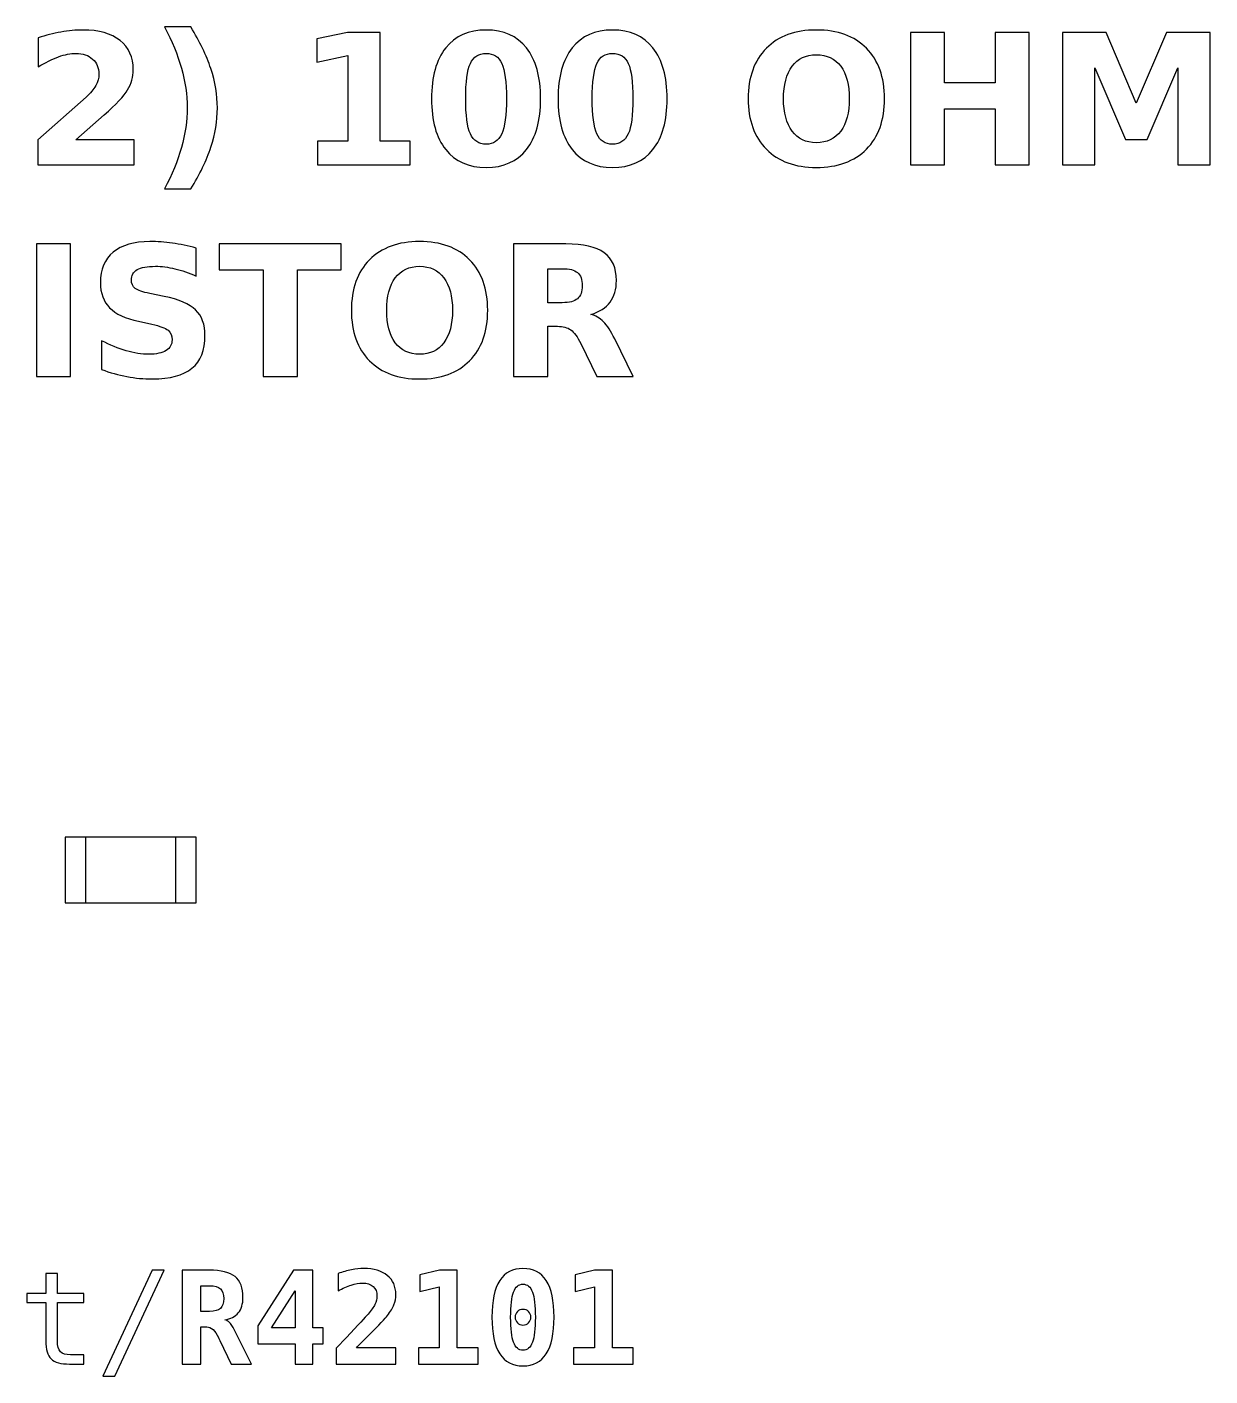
# Model space of a CAD drawing. Extents: x -113.4 to -96.6, y -152.4 to -142.
# Drawn here: x -105.81 to -96.62, y -152.43 to -141.95 of the extents above; entities that cross this region are included whole.
import ezdxf

# ---------------------------------------------------------------- set-up
doc = ezdxf.new("R2010")
doc.units = 0
doc.header["$MEASUREMENT"] = 0
doc.layers.add('LAYER_1', color=7, linetype='CONTINUOUS')

msp = doc.modelspace()

# ---------------------------------------------------------------- linework, layer by layer
at = {"layer": 'LAYER_1', "color": 7}
for points in [[(-105.508, -148.754), (-104.492, -148.754), (-104.492, -148.246), (-105.508, -148.246), (-105.508, -148.754)], [(-105.35, -148.754), (-104.65, -148.754), (-104.65, -148.246), (-105.35, -148.246), (-105.35, -148.754)]]:
    msp.add_lwpolyline(points, close=True, dxfattribs=at)
at = {"layer": 'LAYER_1'}
for points, knots in [([(-105.4266, -142.8296), (-105.4266, -142.8296), (-104.9738, -142.8296), (-104.9738, -142.8296), (-104.9738, -142.8296), (-104.9738, -142.8296), (-104.9738, -143.0246), (-104.9738, -143.0246), (-104.9738, -143.0246), (-104.9738, -143.0246), (-105.7215, -143.0246), (-105.7215, -143.0246), (-105.7215, -143.0246), (-105.7215, -143.0246), (-105.7215, -142.8296), (-105.7215, -142.8296), (-105.7215, -142.8296), (-105.7215, -142.8296), (-105.3459, -142.4983), (-105.3459, -142.4983), (-105.3459, -142.4983), (-105.3123, -142.4679), (-105.2876, -142.4383), (-105.2716, -142.4094), (-105.2716, -142.4094), (-105.2554, -142.3804), (-105.2474, -142.3503), (-105.2474, -142.319), (-105.2474, -142.319), (-105.2474, -142.2708), (-105.2636, -142.232), (-105.296, -142.2026), (-105.296, -142.2026), (-105.3283, -142.1732), (-105.3713, -142.1587), (-105.4252, -142.1587), (-105.4252, -142.1587), (-105.4665, -142.1587), (-105.5117, -142.1676), (-105.5609, -142.1852), (-105.5609, -142.1852), (-105.61, -142.2029), (-105.6627, -142.2292), (-105.7187, -142.264), (-105.7187, -142.264), (-105.7187, -142.264), (-105.7187, -142.038), (-105.7187, -142.038), (-105.7187, -142.038), (-105.6589, -142.0183), (-105.5999, -142.0032), (-105.5416, -141.9929), (-105.5416, -141.9929), (-105.4832, -141.9825), (-105.4261, -141.9773), (-105.3699, -141.9773), (-105.3699, -141.9773), (-105.2469, -141.9773), (-105.1512, -142.0044), (-105.083, -142.0587), (-105.083, -142.0587), (-105.0148, -142.1128), (-104.9807, -142.1883), (-104.9807, -142.2854), (-104.9807, -142.2854), (-104.9807, -142.3414), (-104.9952, -142.3936), (-105.0242, -142.4421), (-105.0242, -142.4421), (-105.0531, -142.4905), (-105.114, -142.5554), (-105.2067, -142.6368), (-105.2067, -142.6368), (-105.2067, -142.6368), (-105.4266, -142.8296), (-105.4266, -142.8296)], [0, 0, 0, 0, 0.0526316, 0.0526316, 0.0526316, 0.0526316, 0.1052632, 0.1052632, 0.1052632, 0.1052632, 0.1578947, 0.1578947, 0.1578947, 0.1578947, 0.2105263, 0.2105263, 0.2105263, 0.2105263, 0.2631579, 0.2631579, 0.2631579, 0.2631579, 0.3157895, 0.3157895, 0.3157895, 0.3157895, 0.3684211, 0.3684211, 0.3684211, 0.3684211, 0.4210526, 0.4210526, 0.4210526, 0.4210526, 0.4736842, 0.4736842, 0.4736842, 0.4736842, 0.5263158, 0.5263158, 0.5263158, 0.5263158, 0.5789474, 0.5789474, 0.5789474, 0.5789474, 0.6315789, 0.6315789, 0.6315789, 0.6315789, 0.6842105, 0.6842105, 0.6842105, 0.6842105, 0.7368421, 0.7368421, 0.7368421, 0.7368421, 0.7894737, 0.7894737, 0.7894737, 0.7894737, 0.8421053, 0.8421053, 0.8421053, 0.8421053, 0.8947368, 0.8947368, 0.8947368, 0.8947368, 0.9473684, 0.9473684, 0.9473684, 0.9473684, 1, 1, 1, 1]), ([(-104.7384, -143.2106), (-104.6796, -143.1013), (-104.6354, -142.9945), (-104.606, -142.8903), (-104.606, -142.8903), (-104.5766, -142.7859), (-104.562, -142.6831), (-104.562, -142.5815), (-104.562, -142.5815), (-104.562, -142.4799), (-104.5766, -142.3771), (-104.606, -142.2732), (-104.606, -142.2732), (-104.6354, -142.1692), (-104.6796, -142.0627), (-104.7384, -141.9538), (-104.7384, -141.9538), (-104.7384, -141.9538), (-104.5338, -141.9538), (-104.5338, -141.9538), (-104.5338, -141.9538), (-104.464, -142.0665), (-104.4122, -142.1742), (-104.3783, -142.2774), (-104.3783, -142.2774), (-104.3447, -142.3804), (-104.3278, -142.4823), (-104.3278, -142.5829), (-104.3278, -142.5829), (-104.3278, -142.6836), (-104.3445, -142.7849), (-104.3781, -142.887), (-104.3781, -142.887), (-104.4115, -142.9893), (-104.4635, -143.0973), (-104.5338, -143.2106), (-104.5338, -143.2106), (-104.5338, -143.2106), (-104.7384, -143.2106), (-104.7384, -143.2106)], [0, 0, 0, 0, 0.1, 0.1, 0.1, 0.1, 0.2, 0.2, 0.2, 0.2, 0.3, 0.3, 0.3, 0.3, 0.4, 0.4, 0.4, 0.4, 0.5, 0.5, 0.5, 0.5, 0.6, 0.6, 0.6, 0.6, 0.7, 0.7, 0.7, 0.7, 0.8, 0.8, 0.8, 0.8, 0.9, 0.9, 0.9, 0.9, 1, 1, 1, 1]), ([(-103.5498, -142.8414), (-103.5498, -142.8414), (-103.3155, -142.8414), (-103.3155, -142.8414), (-103.3155, -142.8414), (-103.3155, -142.8414), (-103.3155, -142.1765), (-103.3155, -142.1765), (-103.3155, -142.1765), (-103.3155, -142.1765), (-103.5559, -142.2262), (-103.5559, -142.2262), (-103.5559, -142.2262), (-103.5559, -142.2262), (-103.5559, -142.0455), (-103.5559, -142.0455), (-103.5559, -142.0455), (-103.5559, -142.0455), (-103.3169, -141.9959), (-103.3169, -141.9959), (-103.3169, -141.9959), (-103.3169, -141.9959), (-103.0648, -141.9959), (-103.0648, -141.9959), (-103.0648, -141.9959), (-103.0648, -141.9959), (-103.0648, -142.8414), (-103.0648, -142.8414), (-103.0648, -142.8414), (-103.0648, -142.8414), (-102.8306, -142.8414), (-102.8306, -142.8414), (-102.8306, -142.8414), (-102.8306, -142.8414), (-102.8306, -143.0246), (-102.8306, -143.0246), (-102.8306, -143.0246), (-102.8306, -143.0246), (-103.5498, -143.0246), (-103.5498, -143.0246), (-103.5498, -143.0246), (-103.5498, -143.0246), (-103.5498, -142.8414), (-103.5498, -142.8414)], [0, 0, 0, 0, 0.0909091, 0.0909091, 0.0909091, 0.0909091, 0.1818182, 0.1818182, 0.1818182, 0.1818182, 0.2727273, 0.2727273, 0.2727273, 0.2727273, 0.3636364, 0.3636364, 0.3636364, 0.3636364, 0.4545455, 0.4545455, 0.4545455, 0.4545455, 0.5454545, 0.5454545, 0.5454545, 0.5454545, 0.6363636, 0.6363636, 0.6363636, 0.6363636, 0.7272727, 0.7272727, 0.7272727, 0.7272727, 0.8181818, 0.8181818, 0.8181818, 0.8181818, 0.9090909, 0.9090909, 0.9090909, 0.9090909, 1, 1, 1, 1]), ([(-101.8188, -142.5112), (-101.8188, -142.6817), (-101.8555, -142.8132), (-101.9291, -142.9058), (-101.9291, -142.9058), (-102.0025, -142.9983), (-102.1069, -143.0446), (-102.2419, -143.0446), (-102.2419, -143.0446), (-102.3774, -143.0446), (-102.482, -142.9983), (-102.5554, -142.9058), (-102.5554, -142.9058), (-102.629, -142.8132), (-102.6657, -142.6817), (-102.6657, -142.5112), (-102.6657, -142.5112), (-102.6657, -142.3405), (-102.629, -142.2087), (-102.5554, -142.1161), (-102.5554, -142.1161), (-102.482, -142.0237), (-102.3774, -141.9773), (-102.2419, -141.9773), (-102.2419, -141.9773), (-102.1069, -141.9773), (-102.0025, -142.0237), (-101.9291, -142.1161), (-101.9291, -142.1161), (-101.8555, -142.2087), (-101.8188, -142.3405), (-101.8188, -142.5112)], [0, 0, 0, 0, 0.125, 0.125, 0.125, 0.125, 0.25, 0.25, 0.25, 0.25, 0.375, 0.375, 0.375, 0.375, 0.5, 0.5, 0.5, 0.5, 0.625, 0.625, 0.625, 0.625, 0.75, 0.75, 0.75, 0.75, 0.875, 0.875, 0.875, 0.875, 1, 1, 1, 1]), ([(-100.8369, -142.5112), (-100.8369, -142.6817), (-100.8736, -142.8132), (-100.9472, -142.9058), (-100.9472, -142.9058), (-101.0206, -142.9983), (-101.125, -143.0446), (-101.26, -143.0446), (-101.26, -143.0446), (-101.3955, -143.0446), (-101.5001, -142.9983), (-101.5735, -142.9058), (-101.5735, -142.9058), (-101.6471, -142.8132), (-101.6838, -142.6817), (-101.6838, -142.5112), (-101.6838, -142.5112), (-101.6838, -142.3405), (-101.6471, -142.2087), (-101.5735, -142.1161), (-101.5735, -142.1161), (-101.5001, -142.0237), (-101.3955, -141.9773), (-101.26, -141.9773), (-101.26, -141.9773), (-101.125, -141.9773), (-101.0206, -142.0237), (-100.9472, -142.1161), (-100.9472, -142.1161), (-100.8736, -142.2087), (-100.8369, -142.3405), (-100.8369, -142.5112)], [0, 0, 0, 0, 0.125, 0.125, 0.125, 0.125, 0.25, 0.25, 0.25, 0.25, 0.375, 0.375, 0.375, 0.375, 0.5, 0.5, 0.5, 0.5, 0.625, 0.625, 0.625, 0.625, 0.75, 0.75, 0.75, 0.75, 0.875, 0.875, 0.875, 0.875, 1, 1, 1, 1]), ([(-99.6786, -141.9773), (-99.5133, -141.9773), (-99.3837, -142.0246), (-99.2901, -142.1194), (-99.2901, -142.1194), (-99.1963, -142.2139), (-99.1495, -142.3444), (-99.1495, -142.5112), (-99.1495, -142.5112), (-99.1495, -142.6775), (-99.1963, -142.808), (-99.2901, -142.9025), (-99.2901, -142.9025), (-99.3837, -142.9973), (-99.5133, -143.0446), (-99.6786, -143.0446), (-99.6786, -143.0446), (-99.8435, -143.0446), (-99.9728, -142.9973), (-100.0669, -142.9025), (-100.0669, -142.9025), (-100.1607, -142.808), (-100.2078, -142.6775), (-100.2078, -142.5112), (-100.2078, -142.5112), (-100.2078, -142.3444), (-100.1607, -142.2139), (-100.0669, -142.1194), (-100.0669, -142.1194), (-99.9728, -142.0246), (-99.8435, -141.9773), (-99.6786, -141.9773)], [0, 0, 0, 0, 0.125, 0.125, 0.125, 0.125, 0.25, 0.25, 0.25, 0.25, 0.375, 0.375, 0.375, 0.375, 0.5, 0.5, 0.5, 0.5, 0.625, 0.625, 0.625, 0.625, 0.75, 0.75, 0.75, 0.75, 0.875, 0.875, 0.875, 0.875, 1, 1, 1, 1]), ([(-98.9488, -141.9959), (-98.9488, -141.9959), (-98.6835, -141.9959), (-98.6835, -141.9959), (-98.6835, -141.9959), (-98.6835, -141.9959), (-98.6835, -142.388), (-98.6835, -142.388), (-98.6835, -142.388), (-98.6835, -142.388), (-98.2922, -142.388), (-98.2922, -142.388), (-98.2922, -142.388), (-98.2922, -142.388), (-98.2922, -141.9959), (-98.2922, -141.9959), (-98.2922, -141.9959), (-98.2922, -141.9959), (-98.0269, -141.9959), (-98.0269, -141.9959), (-98.0269, -141.9959), (-98.0269, -141.9959), (-98.0269, -143.0246), (-98.0269, -143.0246), (-98.0269, -143.0246), (-98.0269, -143.0246), (-98.2922, -143.0246), (-98.2922, -143.0246), (-98.2922, -143.0246), (-98.2922, -143.0246), (-98.2922, -142.5886), (-98.2922, -142.5886), (-98.2922, -142.5886), (-98.2922, -142.5886), (-98.6835, -142.5886), (-98.6835, -142.5886), (-98.6835, -142.5886), (-98.6835, -142.5886), (-98.6835, -143.0246), (-98.6835, -143.0246), (-98.6835, -143.0246), (-98.6835, -143.0246), (-98.9488, -143.0246), (-98.9488, -143.0246), (-98.9488, -143.0246), (-98.9488, -143.0246), (-98.9488, -141.9959), (-98.9488, -141.9959)], [0, 0, 0, 0, 0.0833333, 0.0833333, 0.0833333, 0.0833333, 0.1666667, 0.1666667, 0.1666667, 0.1666667, 0.25, 0.25, 0.25, 0.25, 0.3333333, 0.3333333, 0.3333333, 0.3333333, 0.4166667, 0.4166667, 0.4166667, 0.4166667, 0.5, 0.5, 0.5, 0.5, 0.5833333, 0.5833333, 0.5833333, 0.5833333, 0.6666667, 0.6666667, 0.6666667, 0.6666667, 0.75, 0.75, 0.75, 0.75, 0.8333333, 0.8333333, 0.8333333, 0.8333333, 0.9166667, 0.9166667, 0.9166667, 0.9166667, 1, 1, 1, 1]), ([(-97.7679, -141.9959), (-97.7679, -141.9959), (-97.4304, -141.9959), (-97.4304, -141.9959), (-97.4304, -141.9959), (-97.4304, -141.9959), (-97.1959, -142.5465), (-97.1959, -142.5465), (-97.1959, -142.5465), (-97.1959, -142.5465), (-96.9603, -141.9959), (-96.9603, -141.9959), (-96.9603, -141.9959), (-96.9603, -141.9959), (-96.6235, -141.9959), (-96.6235, -141.9959), (-96.6235, -141.9959), (-96.6235, -141.9959), (-96.6235, -143.0246), (-96.6235, -143.0246), (-96.6235, -143.0246), (-96.6235, -143.0246), (-96.8742, -143.0246), (-96.8742, -143.0246), (-96.8742, -143.0246), (-96.8742, -143.0246), (-96.8742, -142.2722), (-96.8742, -142.2722), (-96.8742, -142.2722), (-96.8742, -142.2722), (-97.1113, -142.8268), (-97.1113, -142.8268), (-97.1113, -142.8268), (-97.1113, -142.8268), (-97.2794, -142.8268), (-97.2794, -142.8268), (-97.2794, -142.8268), (-97.2794, -142.8268), (-97.5165, -142.2722), (-97.5165, -142.2722), (-97.5165, -142.2722), (-97.5165, -142.2722), (-97.5165, -143.0246), (-97.5165, -143.0246), (-97.5165, -143.0246), (-97.5165, -143.0246), (-97.7679, -143.0246), (-97.7679, -143.0246), (-97.7679, -143.0246), (-97.7679, -143.0246), (-97.7679, -141.9959), (-97.7679, -141.9959)], [0, 0, 0, 0, 0.0769231, 0.0769231, 0.0769231, 0.0769231, 0.1538462, 0.1538462, 0.1538462, 0.1538462, 0.2307692, 0.2307692, 0.2307692, 0.2307692, 0.3076923, 0.3076923, 0.3076923, 0.3076923, 0.3846154, 0.3846154, 0.3846154, 0.3846154, 0.4615385, 0.4615385, 0.4615385, 0.4615385, 0.5384615, 0.5384615, 0.5384615, 0.5384615, 0.6153846, 0.6153846, 0.6153846, 0.6153846, 0.6923077, 0.6923077, 0.6923077, 0.6923077, 0.7692308, 0.7692308, 0.7692308, 0.7692308, 0.8461538, 0.8461538, 0.8461538, 0.8461538, 0.9230769, 0.9230769, 0.9230769, 0.9230769, 1, 1, 1, 1]), ([(-102.0841, -142.5093), (-102.0841, -142.3807), (-102.0961, -142.2901), (-102.1203, -142.2374), (-102.1203, -142.2374), (-102.1443, -142.185), (-102.185, -142.1587), (-102.2419, -142.1587), (-102.2419, -142.1587), (-102.2988, -142.1587), (-102.3395, -142.185), (-102.364, -142.2374), (-102.364, -142.2374), (-102.3882, -142.2901), (-102.4004, -142.3807), (-102.4004, -142.5093), (-102.4004, -142.5093), (-102.4004, -142.6391), (-102.3882, -142.7309), (-102.364, -142.784), (-102.364, -142.784), (-102.3395, -142.8374), (-102.2988, -142.864), (-102.2419, -142.864), (-102.2419, -142.864), (-102.1855, -142.864), (-102.145, -142.8374), (-102.1205, -142.784), (-102.1205, -142.784), (-102.0963, -142.7309), (-102.0841, -142.6391), (-102.0841, -142.5093)], [0, 0, 0, 0, 0.125, 0.125, 0.125, 0.125, 0.25, 0.25, 0.25, 0.25, 0.375, 0.375, 0.375, 0.375, 0.5, 0.5, 0.5, 0.5, 0.625, 0.625, 0.625, 0.625, 0.75, 0.75, 0.75, 0.75, 0.875, 0.875, 0.875, 0.875, 1, 1, 1, 1]), ([(-101.1022, -142.5093), (-101.1022, -142.3807), (-101.1142, -142.2901), (-101.1384, -142.2374), (-101.1384, -142.2374), (-101.1624, -142.185), (-101.2031, -142.1587), (-101.26, -142.1587), (-101.26, -142.1587), (-101.3169, -142.1587), (-101.3576, -142.185), (-101.3821, -142.2374), (-101.3821, -142.2374), (-101.4063, -142.2901), (-101.4185, -142.3807), (-101.4185, -142.5093), (-101.4185, -142.5093), (-101.4185, -142.6391), (-101.4063, -142.7309), (-101.3821, -142.784), (-101.3821, -142.784), (-101.3576, -142.8374), (-101.3169, -142.864), (-101.26, -142.864), (-101.26, -142.864), (-101.2036, -142.864), (-101.1631, -142.8374), (-101.1386, -142.784), (-101.1386, -142.784), (-101.1144, -142.7309), (-101.1022, -142.6391), (-101.1022, -142.5093)], [0, 0, 0, 0, 0.125, 0.125, 0.125, 0.125, 0.25, 0.25, 0.25, 0.25, 0.375, 0.375, 0.375, 0.375, 0.5, 0.5, 0.5, 0.5, 0.625, 0.625, 0.625, 0.625, 0.75, 0.75, 0.75, 0.75, 0.875, 0.875, 0.875, 0.875, 1, 1, 1, 1]), ([(-99.6786, -142.1695), (-99.7595, -142.1695), (-99.8221, -142.1993), (-99.8668, -142.2591), (-99.8668, -142.2591), (-99.9112, -142.3188), (-99.9336, -142.4028), (-99.9336, -142.5112), (-99.9336, -142.5112), (-99.9336, -142.6194), (-99.9112, -142.7031), (-99.8668, -142.7628), (-99.8668, -142.7628), (-99.8221, -142.8226), (-99.7595, -142.8524), (-99.6786, -142.8524), (-99.6786, -142.8524), (-99.5972, -142.8524), (-99.5345, -142.8226), (-99.4898, -142.7628), (-99.4898, -142.7628), (-99.4453, -142.7031), (-99.423, -142.6194), (-99.423, -142.5112), (-99.423, -142.5112), (-99.423, -142.4028), (-99.4453, -142.3188), (-99.4898, -142.2591), (-99.4898, -142.2591), (-99.5345, -142.1993), (-99.5972, -142.1695), (-99.6786, -142.1695)], [0, 0, 0, 0, 0.125, 0.125, 0.125, 0.125, 0.25, 0.25, 0.25, 0.25, 0.375, 0.375, 0.375, 0.375, 0.5, 0.5, 0.5, 0.5, 0.625, 0.625, 0.625, 0.625, 0.75, 0.75, 0.75, 0.75, 0.875, 0.875, 0.875, 0.875, 1, 1, 1, 1]), ([(-105.732, -143.6384), (-105.732, -143.6384), (-105.4667, -143.6384), (-105.4667, -143.6384), (-105.4667, -143.6384), (-105.4667, -143.6384), (-105.4667, -144.6671), (-105.4667, -144.6671), (-105.4667, -144.6671), (-105.4667, -144.6671), (-105.732, -144.6671), (-105.732, -144.6671), (-105.732, -144.6671), (-105.732, -144.6671), (-105.732, -143.6384), (-105.732, -143.6384)], [0, 0, 0, 0, 0.25, 0.25, 0.25, 0.25, 0.5, 0.5, 0.5, 0.5, 0.75, 0.75, 0.75, 0.75, 1, 1, 1, 1]), ([(-104.4912, -143.6709), (-104.4912, -143.6709), (-104.4912, -143.8884), (-104.4912, -143.8884), (-104.4912, -143.8884), (-104.5477, -143.8632), (-104.6029, -143.8442), (-104.6565, -143.8313), (-104.6565, -143.8313), (-104.7104, -143.8183), (-104.7612, -143.812), (-104.8089, -143.812), (-104.8089, -143.812), (-104.8722, -143.812), (-104.9192, -143.8207), (-104.9496, -143.8381), (-104.9496, -143.8381), (-104.9799, -143.8557), (-104.995, -143.8828), (-104.995, -143.9195), (-104.995, -143.9195), (-104.995, -143.947), (-104.9849, -143.9686), (-104.9644, -143.9839), (-104.9644, -143.9839), (-104.9439, -143.9992), (-104.9068, -144.0126), (-104.8529, -144.0236), (-104.8529, -144.0236), (-104.8529, -144.0236), (-104.74, -144.0462), (-104.74, -144.0462), (-104.74, -144.0462), (-104.6255, -144.0693), (-104.5444, -144.1041), (-104.4962, -144.1511), (-104.4962, -144.1511), (-104.4479, -144.1979), (-104.4237, -144.2645), (-104.4237, -144.3508), (-104.4237, -144.3508), (-104.4237, -144.4644), (-104.4573, -144.5488), (-104.5246, -144.6041), (-104.5246, -144.6041), (-104.5919, -144.6593), (-104.6946, -144.6871), (-104.8329, -144.6871), (-104.8329, -144.6871), (-104.8983, -144.6871), (-104.9637, -144.681), (-105.0293, -144.6685), (-105.0293, -144.6685), (-105.0949, -144.656), (-105.1608, -144.6377), (-105.2264, -144.6135), (-105.2264, -144.6135), (-105.2264, -144.6135), (-105.2264, -144.3896), (-105.2264, -144.3896), (-105.2264, -144.3896), (-105.1608, -144.4244), (-105.0973, -144.4507), (-105.0359, -144.4684), (-105.0359, -144.4684), (-104.9745, -144.486), (-104.9155, -144.4949), (-104.8586, -144.4949), (-104.8586, -144.4949), (-104.8007, -144.4949), (-104.7563, -144.4853), (-104.7255, -144.466), (-104.7255, -144.466), (-104.6946, -144.4467), (-104.6794, -144.4192), (-104.6794, -144.3832), (-104.6794, -144.3832), (-104.6794, -144.3512), (-104.6897, -144.3263), (-104.7106, -144.3089), (-104.7106, -144.3089), (-104.7316, -144.2915), (-104.7732, -144.2758), (-104.8358, -144.2621), (-104.8358, -144.2621), (-104.8358, -144.2621), (-104.9385, -144.2393), (-104.9385, -144.2393), (-104.9385, -144.2393), (-105.0413, -144.2172), (-105.1166, -144.1822), (-105.1641, -144.1339), (-105.1641, -144.1339), (-105.2116, -144.0857), (-105.2353, -144.0206), (-105.2353, -143.939), (-105.2353, -143.939), (-105.2353, -143.8364), (-105.2022, -143.7576), (-105.1361, -143.7026), (-105.1361, -143.7026), (-105.07, -143.6473), (-104.975, -143.6198), (-104.8508, -143.6198), (-104.8508, -143.6198), (-104.7944, -143.6198), (-104.7363, -143.6241), (-104.6765, -143.6325), (-104.6765, -143.6325), (-104.6168, -143.641), (-104.555, -143.6537), (-104.4912, -143.6709)], [0, 0, 0, 0, 0.0357143, 0.0357143, 0.0357143, 0.0357143, 0.0714286, 0.0714286, 0.0714286, 0.0714286, 0.1071429, 0.1071429, 0.1071429, 0.1071429, 0.1428571, 0.1428571, 0.1428571, 0.1428571, 0.1785714, 0.1785714, 0.1785714, 0.1785714, 0.2142857, 0.2142857, 0.2142857, 0.2142857, 0.25, 0.25, 0.25, 0.25, 0.2857143, 0.2857143, 0.2857143, 0.2857143, 0.3214286, 0.3214286, 0.3214286, 0.3214286, 0.3571429, 0.3571429, 0.3571429, 0.3571429, 0.3928571, 0.3928571, 0.3928571, 0.3928571, 0.4285714, 0.4285714, 0.4285714, 0.4285714, 0.4642857, 0.4642857, 0.4642857, 0.4642857, 0.5, 0.5, 0.5, 0.5, 0.5357143, 0.5357143, 0.5357143, 0.5357143, 0.5714286, 0.5714286, 0.5714286, 0.5714286, 0.6071429, 0.6071429, 0.6071429, 0.6071429, 0.6428571, 0.6428571, 0.6428571, 0.6428571, 0.6785714, 0.6785714, 0.6785714, 0.6785714, 0.7142857, 0.7142857, 0.7142857, 0.7142857, 0.75, 0.75, 0.75, 0.75, 0.7857143, 0.7857143, 0.7857143, 0.7857143, 0.8214286, 0.8214286, 0.8214286, 0.8214286, 0.8571429, 0.8571429, 0.8571429, 0.8571429, 0.8928571, 0.8928571, 0.8928571, 0.8928571, 0.9285714, 0.9285714, 0.9285714, 0.9285714, 0.9642857, 0.9642857, 0.9642857, 0.9642857, 1, 1, 1, 1]), ([(-104.3137, -143.6384), (-104.3137, -143.6384), (-103.3657, -143.6384), (-103.3657, -143.6384), (-103.3657, -143.6384), (-103.3657, -143.6384), (-103.3657, -143.839), (-103.3657, -143.839), (-103.3657, -143.839), (-103.3657, -143.839), (-103.7067, -143.839), (-103.7067, -143.839), (-103.7067, -143.839), (-103.7067, -143.839), (-103.7067, -144.6671), (-103.7067, -144.6671), (-103.7067, -144.6671), (-103.7067, -144.6671), (-103.972, -144.6671), (-103.972, -144.6671), (-103.972, -144.6671), (-103.972, -144.6671), (-103.972, -143.839), (-103.972, -143.839), (-103.972, -143.839), (-103.972, -143.839), (-104.3137, -143.839), (-104.3137, -143.839), (-104.3137, -143.839), (-104.3137, -143.839), (-104.3137, -143.6384), (-104.3137, -143.6384)], [0, 0, 0, 0, 0.125, 0.125, 0.125, 0.125, 0.25, 0.25, 0.25, 0.25, 0.375, 0.375, 0.375, 0.375, 0.5, 0.5, 0.5, 0.5, 0.625, 0.625, 0.625, 0.625, 0.75, 0.75, 0.75, 0.75, 0.875, 0.875, 0.875, 0.875, 1, 1, 1, 1]), ([(-102.7584, -143.6198), (-102.5931, -143.6198), (-102.4635, -143.6671), (-102.3699, -143.7619), (-102.3699, -143.7619), (-102.2761, -143.8564), (-102.2293, -143.9869), (-102.2293, -144.1537), (-102.2293, -144.1537), (-102.2293, -144.32), (-102.2761, -144.4505), (-102.3699, -144.545), (-102.3699, -144.545), (-102.4635, -144.6398), (-102.5931, -144.6871), (-102.7584, -144.6871), (-102.7584, -144.6871), (-102.9233, -144.6871), (-103.0526, -144.6398), (-103.1467, -144.545), (-103.1467, -144.545), (-103.2405, -144.4505), (-103.2876, -144.32), (-103.2876, -144.1537), (-103.2876, -144.1537), (-103.2876, -143.9869), (-103.2405, -143.8564), (-103.1467, -143.7619), (-103.1467, -143.7619), (-103.0526, -143.6671), (-102.9233, -143.6198), (-102.7584, -143.6198)], [0, 0, 0, 0, 0.125, 0.125, 0.125, 0.125, 0.25, 0.25, 0.25, 0.25, 0.375, 0.375, 0.375, 0.375, 0.5, 0.5, 0.5, 0.5, 0.625, 0.625, 0.625, 0.625, 0.75, 0.75, 0.75, 0.75, 0.875, 0.875, 0.875, 0.875, 1, 1, 1, 1]), ([(-101.7633, -144.2779), (-101.7633, -144.2779), (-101.7633, -144.6671), (-101.7633, -144.6671), (-101.7633, -144.6671), (-101.7633, -144.6671), (-102.0286, -144.6671), (-102.0286, -144.6671), (-102.0286, -144.6671), (-102.0286, -144.6671), (-102.0286, -143.6384), (-102.0286, -143.6384), (-102.0286, -143.6384), (-102.0286, -143.6384), (-101.6234, -143.6384), (-101.6234, -143.6384), (-101.6234, -143.6384), (-101.4879, -143.6384), (-101.3884, -143.6612), (-101.3254, -143.7066), (-101.3254, -143.7066), (-101.2622, -143.752), (-101.2306, -143.824), (-101.2306, -143.9223), (-101.2306, -143.9223), (-101.2306, -143.9902), (-101.2471, -144.0462), (-101.2798, -144.0897), (-101.2798, -144.0897), (-101.3127, -144.1335), (-101.3623, -144.1657), (-101.4284, -144.1862), (-101.4284, -144.1862), (-101.3922, -144.1946), (-101.3595, -144.2132), (-101.3308, -144.2424), (-101.3308, -144.2424), (-101.3021, -144.2715), (-101.2732, -144.3157), (-101.2438, -144.375), (-101.2438, -144.375), (-101.2438, -144.375), (-101.0996, -144.6671), (-101.0996, -144.6671), (-101.0996, -144.6671), (-101.0996, -144.6671), (-101.3823, -144.6671), (-101.3823, -144.6671), (-101.3823, -144.6671), (-101.3823, -144.6671), (-101.5077, -144.4115), (-101.5077, -144.4115), (-101.5077, -144.4115), (-101.5328, -144.3602), (-101.5585, -144.3249), (-101.5846, -144.3061), (-101.5846, -144.3061), (-101.6105, -144.2873), (-101.645, -144.2779), (-101.6883, -144.2779), (-101.6883, -144.2779), (-101.6883, -144.2779), (-101.7633, -144.2779), (-101.7633, -144.2779)], [0, 0, 0, 0, 0.0625, 0.0625, 0.0625, 0.0625, 0.125, 0.125, 0.125, 0.125, 0.1875, 0.1875, 0.1875, 0.1875, 0.25, 0.25, 0.25, 0.25, 0.3125, 0.3125, 0.3125, 0.3125, 0.375, 0.375, 0.375, 0.375, 0.4375, 0.4375, 0.4375, 0.4375, 0.5, 0.5, 0.5, 0.5, 0.5625, 0.5625, 0.5625, 0.5625, 0.625, 0.625, 0.625, 0.625, 0.6875, 0.6875, 0.6875, 0.6875, 0.75, 0.75, 0.75, 0.75, 0.8125, 0.8125, 0.8125, 0.8125, 0.875, 0.875, 0.875, 0.875, 0.9375, 0.9375, 0.9375, 0.9375, 1, 1, 1, 1]), ([(-102.7584, -143.812), (-102.8393, -143.812), (-102.9019, -143.8418), (-102.9466, -143.9016), (-102.9466, -143.9016), (-102.991, -143.9613), (-103.0134, -144.0453), (-103.0134, -144.1537), (-103.0134, -144.1537), (-103.0134, -144.2619), (-102.991, -144.3456), (-102.9466, -144.4053), (-102.9466, -144.4053), (-102.9019, -144.4651), (-102.8393, -144.4949), (-102.7584, -144.4949), (-102.7584, -144.4949), (-102.677, -144.4949), (-102.6143, -144.4651), (-102.5696, -144.4053), (-102.5696, -144.4053), (-102.5251, -144.3456), (-102.5028, -144.2619), (-102.5028, -144.1537), (-102.5028, -144.1537), (-102.5028, -144.0453), (-102.5251, -143.9613), (-102.5696, -143.9016), (-102.5696, -143.9016), (-102.6143, -143.8418), (-102.677, -143.812), (-102.7584, -143.812)], [0, 0, 0, 0, 0.125, 0.125, 0.125, 0.125, 0.25, 0.25, 0.25, 0.25, 0.375, 0.375, 0.375, 0.375, 0.5, 0.5, 0.5, 0.5, 0.625, 0.625, 0.625, 0.625, 0.75, 0.75, 0.75, 0.75, 0.875, 0.875, 0.875, 0.875, 1, 1, 1, 1]), ([(-101.6516, -144.0947), (-101.5961, -144.0947), (-101.5561, -144.0843), (-101.5321, -144.0636), (-101.5321, -144.0636), (-101.5079, -144.0429), (-101.4959, -144.0088), (-101.4959, -143.9615), (-101.4959, -143.9615), (-101.4959, -143.9147), (-101.5079, -143.8811), (-101.5321, -143.8609), (-101.5321, -143.8609), (-101.5561, -143.8407), (-101.5961, -143.8306), (-101.6516, -143.8306), (-101.6516, -143.8306), (-101.6516, -143.8306), (-101.7633, -143.8306), (-101.7633, -143.8306), (-101.7633, -143.8306), (-101.7633, -143.8306), (-101.7633, -144.0947), (-101.7633, -144.0947), (-101.7633, -144.0947), (-101.7633, -144.0947), (-101.6516, -144.0947), (-101.6516, -144.0947)], [0, 0, 0, 0, 0.1428571, 0.1428571, 0.1428571, 0.1428571, 0.2857143, 0.2857143, 0.2857143, 0.2857143, 0.4285714, 0.4285714, 0.4285714, 0.4285714, 0.5714286, 0.5714286, 0.5714286, 0.5714286, 0.7142857, 0.7142857, 0.7142857, 0.7142857, 0.8571429, 0.8571429, 0.8571429, 0.8571429, 1, 1, 1, 1]), ([(-105.5693, -151.634), (-105.5693, -151.634), (-105.5693, -151.7893), (-105.5693, -151.7893), (-105.5693, -151.7893), (-105.5693, -151.7893), (-105.3651, -151.7893), (-105.3651, -151.7893), (-105.3651, -151.7893), (-105.3651, -151.7893), (-105.3651, -151.8592), (-105.3651, -151.8592), (-105.3651, -151.8592), (-105.3651, -151.8592), (-105.5693, -151.8592), (-105.5693, -151.8592), (-105.5693, -151.8592), (-105.5693, -151.8592), (-105.5693, -152.156), (-105.5693, -152.156), (-105.5693, -152.156), (-105.5693, -152.1964), (-105.5617, -152.2245), (-105.5463, -152.2404), (-105.5463, -152.2404), (-105.531, -152.2564), (-105.5043, -152.2644), (-105.4663, -152.2644), (-105.4663, -152.2644), (-105.4663, -152.2644), (-105.3651, -152.2644), (-105.3651, -152.2644), (-105.3651, -152.2644), (-105.3651, -152.2644), (-105.3651, -152.3362), (-105.3651, -152.3362), (-105.3651, -152.3362), (-105.3651, -152.3362), (-105.475, -152.3362), (-105.475, -152.3362), (-105.475, -152.3362), (-105.5425, -152.3362), (-105.59, -152.3227), (-105.6177, -152.2957), (-105.6177, -152.2957), (-105.6453, -152.2687), (-105.6592, -152.222), (-105.6592, -152.156), (-105.6592, -152.156), (-105.6592, -152.156), (-105.6592, -151.8592), (-105.6592, -151.8592), (-105.6592, -151.8592), (-105.6592, -151.8592), (-105.8052, -151.8592), (-105.8052, -151.8592), (-105.8052, -151.8592), (-105.8052, -151.8592), (-105.8052, -151.7893), (-105.8052, -151.7893), (-105.8052, -151.7893), (-105.8052, -151.7893), (-105.6592, -151.7893), (-105.6592, -151.7893), (-105.6592, -151.7893), (-105.6592, -151.7893), (-105.6592, -151.634), (-105.6592, -151.634), (-105.6592, -151.634), (-105.6592, -151.634), (-105.5693, -151.634), (-105.5693, -151.634)], [0, 0, 0, 0, 0.0555556, 0.0555556, 0.0555556, 0.0555556, 0.1111111, 0.1111111, 0.1111111, 0.1111111, 0.1666667, 0.1666667, 0.1666667, 0.1666667, 0.2222222, 0.2222222, 0.2222222, 0.2222222, 0.2777778, 0.2777778, 0.2777778, 0.2777778, 0.3333333, 0.3333333, 0.3333333, 0.3333333, 0.3888889, 0.3888889, 0.3888889, 0.3888889, 0.4444444, 0.4444444, 0.4444444, 0.4444444, 0.5, 0.5, 0.5, 0.5, 0.5555556, 0.5555556, 0.5555556, 0.5555556, 0.6111111, 0.6111111, 0.6111111, 0.6111111, 0.6666667, 0.6666667, 0.6666667, 0.6666667, 0.7222222, 0.7222222, 0.7222222, 0.7222222, 0.7777778, 0.7777778, 0.7777778, 0.7777778, 0.8333333, 0.8333333, 0.8333333, 0.8333333, 0.8888889, 0.8888889, 0.8888889, 0.8888889, 0.9444444, 0.9444444, 0.9444444, 0.9444444, 1, 1, 1, 1]), ([(-104.8329, -151.6071), (-104.8329, -151.6071), (-104.74, -151.6071), (-104.74, -151.6071), (-104.74, -151.6071), (-104.74, -151.6071), (-105.1239, -152.429), (-105.1239, -152.429), (-105.1239, -152.429), (-105.1239, -152.429), (-105.2173, -152.429), (-105.2173, -152.429), (-105.2173, -152.429), (-105.2173, -152.429), (-104.8329, -151.6071), (-104.8329, -151.6071)], [0, 0, 0, 0, 0.25, 0.25, 0.25, 0.25, 0.5, 0.5, 0.5, 0.5, 0.75, 0.75, 0.75, 0.75, 1, 1, 1, 1]), ([(-104.271, -151.992), (-104.2566, -151.9948), (-104.2441, -152.0017), (-104.2336, -152.0123), (-104.2336, -152.0123), (-104.223, -152.0228), (-104.2101, -152.0435), (-104.1948, -152.074), (-104.1948, -152.074), (-104.1948, -152.074), (-104.0628, -152.3362), (-104.0628, -152.3362), (-104.0628, -152.3362), (-104.0628, -152.3362), (-104.2211, -152.3362), (-104.2211, -152.3362), (-104.2211, -152.3362), (-104.2211, -152.3362), (-104.309, -152.1522), (-104.309, -152.1522), (-104.309, -152.1522), (-104.3116, -152.147), (-104.3151, -152.1398), (-104.3193, -152.1307), (-104.3193, -152.1307), (-104.345, -152.0757), (-104.3753, -152.0482), (-104.4101, -152.0482), (-104.4101, -152.0482), (-104.4101, -152.0482), (-104.456, -152.0482), (-104.456, -152.0482), (-104.456, -152.0482), (-104.456, -152.0482), (-104.456, -152.3362), (-104.456, -152.3362), (-104.456, -152.3362), (-104.456, -152.3362), (-104.6, -152.3362), (-104.6, -152.3362), (-104.6, -152.3362), (-104.6, -152.3362), (-104.6, -151.6071), (-104.6, -151.6071), (-104.6, -151.6071), (-104.6, -151.6071), (-104.392, -151.6071), (-104.392, -151.6071), (-104.392, -151.6071), (-104.2983, -151.6071), (-104.231, -151.6238), (-104.1901, -151.657), (-104.1901, -151.657), (-104.1493, -151.6901), (-104.1288, -151.7441), (-104.1288, -151.8191), (-104.1288, -151.8191), (-104.1288, -151.8692), (-104.1409, -151.9092), (-104.1655, -151.9388), (-104.1655, -151.9388), (-104.1898, -151.9683), (-104.225, -151.9862), (-104.271, -151.992)], [0, 0, 0, 0, 0.0625, 0.0625, 0.0625, 0.0625, 0.125, 0.125, 0.125, 0.125, 0.1875, 0.1875, 0.1875, 0.1875, 0.25, 0.25, 0.25, 0.25, 0.3125, 0.3125, 0.3125, 0.3125, 0.375, 0.375, 0.375, 0.375, 0.4375, 0.4375, 0.4375, 0.4375, 0.5, 0.5, 0.5, 0.5, 0.5625, 0.5625, 0.5625, 0.5625, 0.625, 0.625, 0.625, 0.625, 0.6875, 0.6875, 0.6875, 0.6875, 0.75, 0.75, 0.75, 0.75, 0.8125, 0.8125, 0.8125, 0.8125, 0.875, 0.875, 0.875, 0.875, 0.9375, 0.9375, 0.9375, 0.9375, 1, 1, 1, 1]), ([(-103.7365, -151.6071), (-103.7365, -151.6071), (-103.5857, -151.6071), (-103.5857, -151.6071), (-103.5857, -151.6071), (-103.5857, -151.6071), (-103.5857, -152.0553), (-103.5857, -152.0553), (-103.5857, -152.0553), (-103.5857, -152.0553), (-103.5057, -152.0553), (-103.5057, -152.0553), (-103.5057, -152.0553), (-103.5057, -152.0553), (-103.5057, -152.1789), (-103.5057, -152.1789), (-103.5057, -152.1789), (-103.5057, -152.1789), (-103.5857, -152.1789), (-103.5857, -152.1789), (-103.5857, -152.1789), (-103.5857, -152.1789), (-103.5857, -152.3362), (-103.5857, -152.3362), (-103.5857, -152.3362), (-103.5857, -152.3362), (-103.7239, -152.3362), (-103.7239, -152.3362), (-103.7239, -152.3362), (-103.7239, -152.3362), (-103.7239, -152.1789), (-103.7239, -152.1789), (-103.7239, -152.1789), (-103.7239, -152.1789), (-104.0131, -152.1789), (-104.0131, -152.1789), (-104.0131, -152.1789), (-104.0131, -152.1789), (-104.0131, -152.0392), (-104.0131, -152.0392), (-104.0131, -152.0392), (-104.0131, -152.0392), (-103.7365, -151.6071), (-103.7365, -151.6071)], [0, 0, 0, 0, 0.0909091, 0.0909091, 0.0909091, 0.0909091, 0.1818182, 0.1818182, 0.1818182, 0.1818182, 0.2727273, 0.2727273, 0.2727273, 0.2727273, 0.3636364, 0.3636364, 0.3636364, 0.3636364, 0.4545455, 0.4545455, 0.4545455, 0.4545455, 0.5454545, 0.5454545, 0.5454545, 0.5454545, 0.6363636, 0.6363636, 0.6363636, 0.6363636, 0.7272727, 0.7272727, 0.7272727, 0.7272727, 0.8181818, 0.8181818, 0.8181818, 0.8181818, 0.9090909, 0.9090909, 0.9090909, 0.9090909, 1, 1, 1, 1]), ([(-103.2489, -152.2092), (-103.2489, -152.2092), (-102.9417, -152.2092), (-102.9417, -152.2092), (-102.9417, -152.2092), (-102.9417, -152.2092), (-102.9417, -152.3362), (-102.9417, -152.3362), (-102.9417, -152.3362), (-102.9417, -152.3362), (-103.4046, -152.3362), (-103.4046, -152.3362), (-103.4046, -152.3362), (-103.4046, -152.3362), (-103.4046, -152.213), (-103.4046, -152.213), (-103.4046, -152.213), (-103.4046, -152.213), (-103.3265, -152.1302), (-103.3265, -152.1302), (-103.3265, -152.1302), (-103.2338, -152.0315), (-103.1774, -151.9708), (-103.1576, -151.948), (-103.1576, -151.948), (-103.1333, -151.92), (-103.1156, -151.8952), (-103.1049, -151.8735), (-103.1049, -151.8735), (-103.0941, -151.8518), (-103.0888, -151.8305), (-103.0888, -151.8093), (-103.0888, -151.8093), (-103.0888, -151.7768), (-103.0986, -151.7516), (-103.1183, -151.734), (-103.1183, -151.734), (-103.1379, -151.7161), (-103.1659, -151.7073), (-103.2019, -151.7073), (-103.2019, -151.7073), (-103.2278, -151.7073), (-103.2566, -151.7125), (-103.2886, -151.7226), (-103.2886, -151.7226), (-103.3208, -151.733), (-103.3541, -151.7478), (-103.389, -151.7673), (-103.389, -151.7673), (-103.389, -151.7673), (-103.389, -151.633), (-103.389, -151.633), (-103.389, -151.633), (-103.3541, -151.6203), (-103.3201, -151.6106), (-103.2866, -151.604), (-103.2866, -151.604), (-103.2533, -151.5973), (-103.2213, -151.594), (-103.1908, -151.594), (-103.1908, -151.594), (-103.1136, -151.594), (-103.0529, -151.612), (-103.0089, -151.648), (-103.0089, -151.648), (-102.9648, -151.6838), (-102.9427, -151.733), (-102.9427, -151.7951), (-102.9427, -151.7951), (-102.9427, -151.8238), (-102.9476, -151.8507), (-102.9571, -151.8757), (-102.9571, -151.8757), (-102.9668, -151.9008), (-102.9833, -151.9287), (-103.0068, -151.9592), (-103.0068, -151.9592), (-103.0239, -151.9813), (-103.0713, -152.0312), (-103.1488, -152.1087), (-103.1488, -152.1087), (-103.1908, -152.1505), (-103.2241, -152.1842), (-103.2489, -152.2092)], [0, 0, 0, 0, 0.047619, 0.047619, 0.047619, 0.047619, 0.0952381, 0.0952381, 0.0952381, 0.0952381, 0.1428571, 0.1428571, 0.1428571, 0.1428571, 0.1904762, 0.1904762, 0.1904762, 0.1904762, 0.2380952, 0.2380952, 0.2380952, 0.2380952, 0.2857143, 0.2857143, 0.2857143, 0.2857143, 0.3333333, 0.3333333, 0.3333333, 0.3333333, 0.3809524, 0.3809524, 0.3809524, 0.3809524, 0.4285714, 0.4285714, 0.4285714, 0.4285714, 0.4761905, 0.4761905, 0.4761905, 0.4761905, 0.5238095, 0.5238095, 0.5238095, 0.5238095, 0.5714286, 0.5714286, 0.5714286, 0.5714286, 0.6190476, 0.6190476, 0.6190476, 0.6190476, 0.6666667, 0.6666667, 0.6666667, 0.6666667, 0.7142857, 0.7142857, 0.7142857, 0.7142857, 0.7619048, 0.7619048, 0.7619048, 0.7619048, 0.8095238, 0.8095238, 0.8095238, 0.8095238, 0.8571429, 0.8571429, 0.8571429, 0.8571429, 0.9047619, 0.9047619, 0.9047619, 0.9047619, 0.952381, 0.952381, 0.952381, 0.952381, 1, 1, 1, 1]), ([(-102.7669, -152.2092), (-102.7669, -152.2092), (-102.6057, -152.2092), (-102.6057, -152.2092), (-102.6057, -152.2092), (-102.6057, -152.2092), (-102.6057, -151.736), (-102.6057, -151.736), (-102.6057, -151.736), (-102.6057, -151.736), (-102.7555, -151.7731), (-102.7555, -151.7731), (-102.7555, -151.7731), (-102.7555, -151.7731), (-102.7555, -151.6433), (-102.7555, -151.6433), (-102.7555, -151.6433), (-102.7555, -151.6433), (-102.6047, -151.6071), (-102.6047, -151.6071), (-102.6047, -151.6071), (-102.6047, -151.6071), (-102.4655, -151.6071), (-102.4655, -151.6071), (-102.4655, -151.6071), (-102.4655, -151.6071), (-102.4655, -152.2092), (-102.4655, -152.2092), (-102.4655, -152.2092), (-102.4655, -152.2092), (-102.3043, -152.2092), (-102.3043, -152.2092), (-102.3043, -152.2092), (-102.3043, -152.2092), (-102.3043, -152.3362), (-102.3043, -152.3362), (-102.3043, -152.3362), (-102.3043, -152.3362), (-102.7669, -152.3362), (-102.7669, -152.3362), (-102.7669, -152.3362), (-102.7669, -152.3362), (-102.7669, -152.2092), (-102.7669, -152.2092)], [0, 0, 0, 0, 0.0909091, 0.0909091, 0.0909091, 0.0909091, 0.1818182, 0.1818182, 0.1818182, 0.1818182, 0.2727273, 0.2727273, 0.2727273, 0.2727273, 0.3636364, 0.3636364, 0.3636364, 0.3636364, 0.4545455, 0.4545455, 0.4545455, 0.4545455, 0.5454545, 0.5454545, 0.5454545, 0.5454545, 0.6363636, 0.6363636, 0.6363636, 0.6363636, 0.7272727, 0.7272727, 0.7272727, 0.7272727, 0.8181818, 0.8181818, 0.8181818, 0.8181818, 0.9090909, 0.9090909, 0.9090909, 0.9090909, 1, 1, 1, 1]), ([(-102.1966, -151.9723), (-102.1966, -151.8462), (-102.1766, -151.7515), (-102.1366, -151.6885), (-102.1366, -151.6885), (-102.0964, -151.6255), (-102.0362, -151.594), (-101.9557, -151.594), (-101.9557, -151.594), (-101.8751, -151.594), (-101.8147, -151.6253), (-101.7746, -151.6881), (-101.7746, -151.6881), (-101.7345, -151.751), (-101.7145, -151.8458), (-101.7145, -151.9723), (-101.7145, -151.9723), (-101.7145, -152.0987), (-101.7345, -152.1934), (-101.7746, -152.2562), (-101.7746, -152.2562), (-101.8147, -152.319), (-101.8751, -152.3504), (-101.9557, -152.3504), (-101.9557, -152.3504), (-102.0362, -152.3504), (-102.0964, -152.3189), (-102.1366, -152.2559), (-102.1366, -152.2559), (-102.1766, -152.1929), (-102.1966, -152.0983), (-102.1966, -151.9723)], [0, 0, 0, 0, 0.125, 0.125, 0.125, 0.125, 0.25, 0.25, 0.25, 0.25, 0.375, 0.375, 0.375, 0.375, 0.5, 0.5, 0.5, 0.5, 0.625, 0.625, 0.625, 0.625, 0.75, 0.75, 0.75, 0.75, 0.875, 0.875, 0.875, 0.875, 1, 1, 1, 1]), ([(-101.5627, -152.2092), (-101.5627, -152.2092), (-101.4015, -152.2092), (-101.4015, -152.2092), (-101.4015, -152.2092), (-101.4015, -152.2092), (-101.4015, -151.736), (-101.4015, -151.736), (-101.4015, -151.736), (-101.4015, -151.736), (-101.5513, -151.7731), (-101.5513, -151.7731), (-101.5513, -151.7731), (-101.5513, -151.7731), (-101.5513, -151.6433), (-101.5513, -151.6433), (-101.5513, -151.6433), (-101.5513, -151.6433), (-101.4005, -151.6071), (-101.4005, -151.6071), (-101.4005, -151.6071), (-101.4005, -151.6071), (-101.2613, -151.6071), (-101.2613, -151.6071), (-101.2613, -151.6071), (-101.2613, -151.6071), (-101.2613, -152.2092), (-101.2613, -152.2092), (-101.2613, -152.2092), (-101.2613, -152.2092), (-101.1001, -152.2092), (-101.1001, -152.2092), (-101.1001, -152.2092), (-101.1001, -152.2092), (-101.1001, -152.3362), (-101.1001, -152.3362), (-101.1001, -152.3362), (-101.1001, -152.3362), (-101.5627, -152.3362), (-101.5627, -152.3362), (-101.5627, -152.3362), (-101.5627, -152.3362), (-101.5627, -152.2092), (-101.5627, -152.2092)], [0, 0, 0, 0, 0.0909091, 0.0909091, 0.0909091, 0.0909091, 0.1818182, 0.1818182, 0.1818182, 0.1818182, 0.2727273, 0.2727273, 0.2727273, 0.2727273, 0.3636364, 0.3636364, 0.3636364, 0.3636364, 0.4545455, 0.4545455, 0.4545455, 0.4545455, 0.5454545, 0.5454545, 0.5454545, 0.5454545, 0.6363636, 0.6363636, 0.6363636, 0.6363636, 0.7272727, 0.7272727, 0.7272727, 0.7272727, 0.8181818, 0.8181818, 0.8181818, 0.8181818, 0.9090909, 0.9090909, 0.9090909, 0.9090909, 1, 1, 1, 1]), ([(-104.456, -151.7283), (-104.456, -151.7283), (-104.456, -151.927), (-104.456, -151.927), (-104.456, -151.927), (-104.456, -151.927), (-104.3881, -151.927), (-104.3881, -151.927), (-104.3881, -151.927), (-104.3488, -151.927), (-104.3205, -151.9193), (-104.3035, -151.9038), (-104.3035, -151.9038), (-104.2863, -151.8883), (-104.2778, -151.8628), (-104.2778, -151.8275), (-104.2778, -151.8275), (-104.2778, -151.792), (-104.2863, -151.7665), (-104.3031, -151.7513), (-104.3031, -151.7513), (-104.3201, -151.736), (-104.3485, -151.7283), (-104.3881, -151.7283), (-104.3881, -151.7283), (-104.3881, -151.7283), (-104.456, -151.7283), (-104.456, -151.7283)], [0, 0, 0, 0, 0.1428571, 0.1428571, 0.1428571, 0.1428571, 0.2857143, 0.2857143, 0.2857143, 0.2857143, 0.4285714, 0.4285714, 0.4285714, 0.4285714, 0.5714286, 0.5714286, 0.5714286, 0.5714286, 0.7142857, 0.7142857, 0.7142857, 0.7142857, 0.8571429, 0.8571429, 0.8571429, 0.8571429, 1, 1, 1, 1]), ([(-103.7239, -151.7673), (-103.7239, -151.7673), (-103.9081, -152.0553), (-103.9081, -152.0553), (-103.9081, -152.0553), (-103.9081, -152.0553), (-103.7239, -152.0553), (-103.7239, -152.0553), (-103.7239, -152.0553), (-103.7239, -152.0553), (-103.7239, -151.7673), (-103.7239, -151.7673)], [0, 0, 0, 0, 0.3333333, 0.3333333, 0.3333333, 0.3333333, 0.6666667, 0.6666667, 0.6666667, 0.6666667, 1, 1, 1, 1]), ([(-101.9557, -151.716), (-101.9891, -151.716), (-102.0132, -151.7363), (-102.0286, -151.777), (-102.0286, -151.777), (-102.0439, -151.8178), (-102.0516, -151.8828), (-102.0516, -151.9723), (-102.0516, -151.9723), (-102.0516, -152.0617), (-102.0439, -152.1265), (-102.0286, -152.1673), (-102.0286, -152.1673), (-102.0132, -152.208), (-101.9891, -152.2284), (-101.9557, -152.2284), (-101.9557, -152.2284), (-101.9222, -152.2284), (-101.8979, -152.208), (-101.8826, -152.1673), (-101.8826, -152.1673), (-101.8672, -152.1265), (-101.8596, -152.0617), (-101.8596, -151.9723), (-101.8596, -151.9723), (-101.8596, -151.8828), (-101.8672, -151.8178), (-101.8826, -151.777), (-101.8826, -151.777), (-101.8979, -151.7363), (-101.9222, -151.716), (-101.9557, -151.716)], [0, 0, 0, 0, 0.125, 0.125, 0.125, 0.125, 0.25, 0.25, 0.25, 0.25, 0.375, 0.375, 0.375, 0.375, 0.5, 0.5, 0.5, 0.5, 0.625, 0.625, 0.625, 0.625, 0.75, 0.75, 0.75, 0.75, 0.875, 0.875, 0.875, 0.875, 1, 1, 1, 1]), ([(-102.0164, -151.9723), (-102.0164, -151.9552), (-102.0106, -151.9407), (-101.9987, -151.929), (-101.9987, -151.929), (-101.9871, -151.9172), (-101.9727, -151.9113), (-101.9557, -151.9113), (-101.9557, -151.9113), (-101.9386, -151.9113), (-101.9241, -151.9172), (-101.9124, -151.929), (-101.9124, -151.929), (-101.9006, -151.9407), (-101.8947, -151.9552), (-101.8947, -151.9723), (-101.8947, -151.9723), (-101.8947, -151.9893), (-101.9006, -152.0037), (-101.9124, -152.0153), (-101.9124, -152.0153), (-101.9241, -152.0272), (-101.9386, -152.033), (-101.9557, -152.033), (-101.9557, -152.033), (-101.9727, -152.033), (-101.9871, -152.0272), (-101.9987, -152.0157), (-101.9987, -152.0157), (-102.0106, -152.0042), (-102.0164, -151.9897), (-102.0164, -151.9723)], [0, 0, 0, 0, 0.125, 0.125, 0.125, 0.125, 0.25, 0.25, 0.25, 0.25, 0.375, 0.375, 0.375, 0.375, 0.5, 0.5, 0.5, 0.5, 0.625, 0.625, 0.625, 0.625, 0.75, 0.75, 0.75, 0.75, 0.875, 0.875, 0.875, 0.875, 1, 1, 1, 1])]:
    msp.add_open_spline(points, degree=3, knots=knots, dxfattribs=at)

doc.saveas('drawing.dxf')
